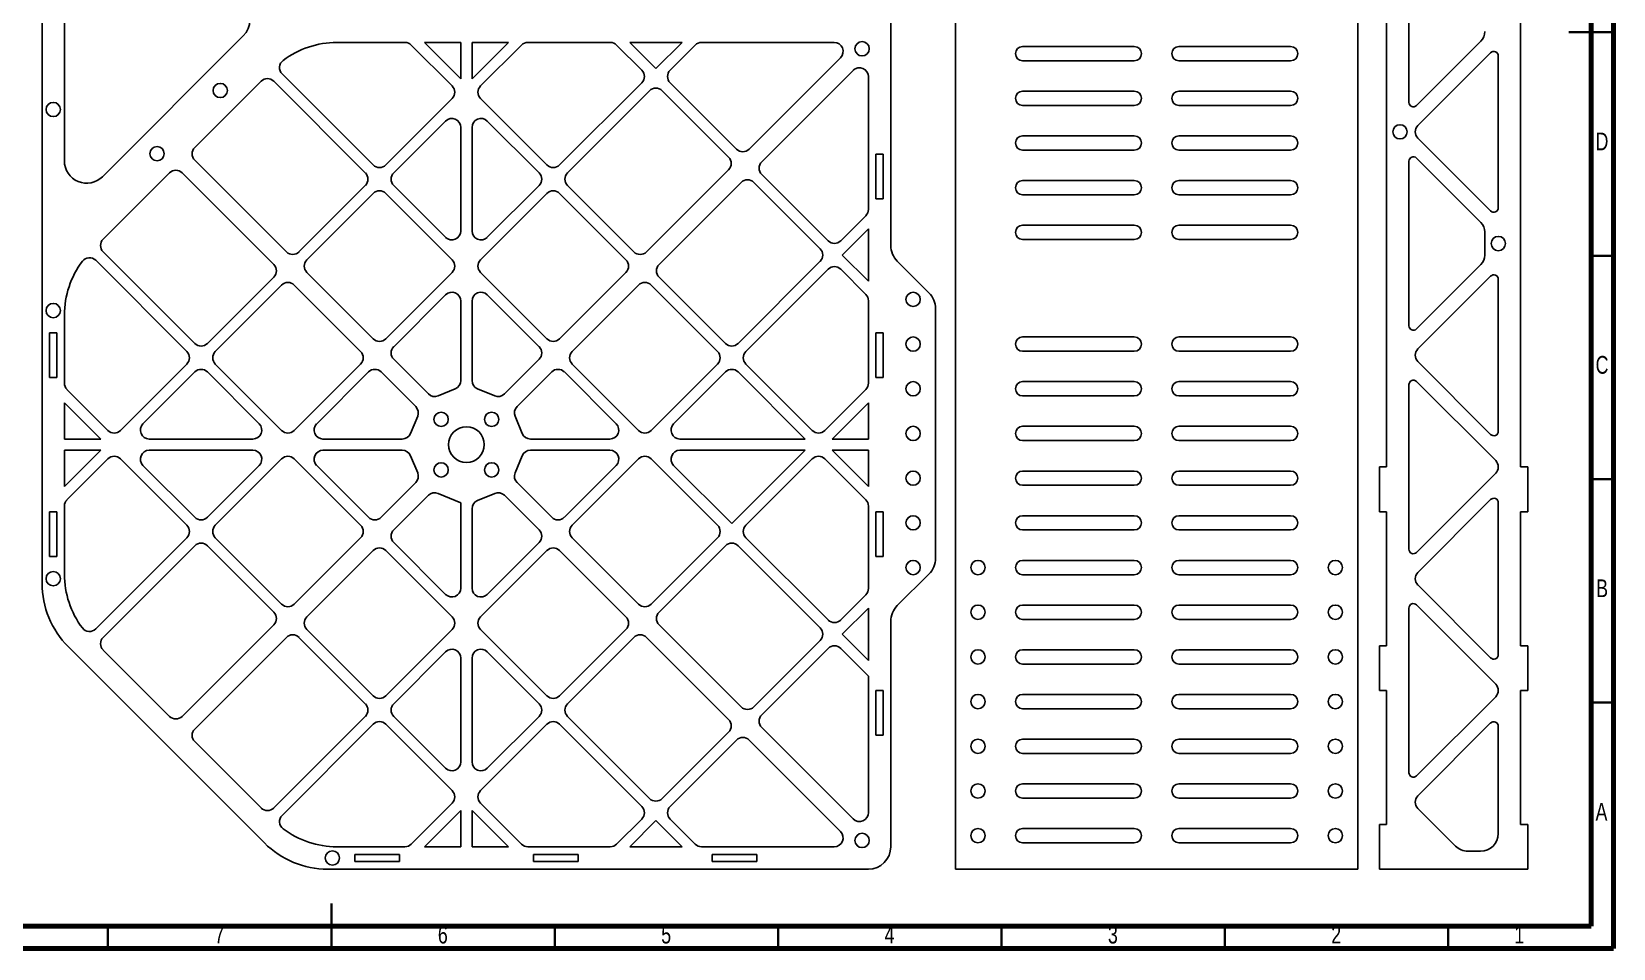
# Model space of a CAD drawing. Header units: millimetres. Extents: x 0 to 589, y 0 to 415.
# Drawn here: x 234.9 to 589, y 5 to 210.1 of the extents above; entities that cross this region are included whole.
import ezdxf

# ---------------------------------------------------------------- set-up
doc = ezdxf.new("R2010")
doc.units = ezdxf.units.MM
doc.styles.add('SLDTEXTSTYLE0', font='TXT', dxfattribs={"width": 0.75})

msp = doc.modelspace()

# ---------------------------------------------------------------- linework, layer by layer
at = {"color": 7, "linetype": 'Continuous', "lineweight": 70}
for p, q in [((589, 415), (589, 5)), ((584, 410), (584, 10)), ((584, 10), (20, 10)), ((589, 5), (15, 5))]:
    msp.add_line(p, q, dxfattribs=at)
at = {"color": 7, "linetype": 'Continuous', "lineweight": 25}
for p, q in [((237.24, 338.79), (237.24, 86.66)), ((441.76, 282.72), (441.76, 22.72)), ((531.76, 22.72), (531.76, 282.72)), ((427.24, 162.29), (427.24, 263.15)), ((538.24, 112.72), (538.24, 262.72)), ((568.24, 262.72), (568.24, 112.72)), ((242.24, 181.22), (242.24, 244.23)), ((543.24, 194.31), (543.24, 231.14)), ((250.77, 177.68), (282.28, 209.19)), ((318.48, 207.72), (303.24, 207.72)), ((319.9, 207.14), (329.06, 197.98)), ((330.99, 207.72), (322.85, 207.72)), ((330.99, 199.58), (322.85, 207.72)), ((330.99, 207.72), (330.99, 199.58)), ((341.63, 207.72), (333.49, 207.72)), ((333.49, 199.58), (333.49, 207.72)), ((341.63, 207.72), (333.49, 199.58)), ((335.42, 197.98), (344.58, 207.14)), ((364.45, 207.72), (345.99, 207.72)), ((365.86, 207.14), (371.48, 201.52)), ((380.52, 207.72), (368.81, 207.72)), ((374.66, 201.87), (368.81, 207.72)), ((380.52, 207.72), (374.66, 201.87)), ((377.85, 201.52), (383.47, 207.14)), ((414.58, 207.72), (384.88, 207.72)), ((481.76, 206.82), (456.76, 206.82)), ((516.76, 206.82), (491.76, 206.82)), ((559.36, 208.02), (544.95, 193.6)), ((545.24, 189.14), (561.53, 205.43)), ((415.99, 204.31), (395.52, 183.84)), ((456.76, 203.62), (481.76, 203.62)), ((491.76, 203.62), (516.76, 203.62)), ((563.24, 204.72), (563.24, 170.72)), ((271.43, 184.19), (286.28, 199.04)), ((289.1, 199.04), (309.61, 178.54)), ((311.38, 180.3), (291, 200.69)), ((371.48, 198.69), (353.1, 180.3)), ((392.7, 183.84), (377.85, 198.69)), ((398.35, 181.01), (418.82, 201.48)), ((422.24, 170.37), (422.24, 200.07)), ((329.06, 195.15), (314.21, 180.3)), ((350.27, 180.3), (335.42, 195.15)), ((354.86, 178.54), (373.25, 196.92)), ((376.08, 196.92), (390.93, 182.07)), ((481.76, 196.82), (456.76, 196.82)), ((516.76, 196.82), (491.76, 196.82)), ((456.76, 193.62), (481.76, 193.62)), ((491.76, 193.62), (516.76, 193.62)), ((327.57, 190.13), (315.97, 178.54)), ((330.99, 188.72), (330.99, 165.52)), ((333.49, 165.52), (333.49, 188.72)), ((348.5, 178.54), (336.9, 190.13)), ((481.76, 186.82), (456.76, 186.82)), ((516.76, 186.82), (491.76, 186.82)), ((561.53, 170.02), (545.24, 186.31)), ((291.93, 160.86), (271.43, 181.36)), ((423.93, 182.72), (423.93, 172.72)), ((425.54, 182.72), (423.93, 182.72)), ((425.54, 172.72), (425.54, 182.72)), ((456.76, 183.62), (481.76, 183.62)), ((491.76, 183.62), (516.76, 183.62)), ((543.24, 144.31), (543.24, 181.14)), ((544.95, 181.85), (559.36, 167.43)), ((250.92, 163.69), (265.77, 178.54)), ((268.6, 178.54), (289.1, 158.03)), ((390.93, 179.24), (372.54, 160.86)), ((413.2, 163.33), (398.35, 178.18)), ((309.61, 175.71), (294.76, 160.86)), ((311.38, 173.94), (296.53, 159.09)), ((314.21, 173.94), (329.06, 159.09)), ((327.57, 164.11), (315.97, 175.71)), ((335.42, 159.09), (350.27, 173.94)), ((348.5, 175.71), (336.9, 164.11)), ((367.95, 159.09), (353.1, 173.94)), ((369.71, 160.86), (354.86, 175.71)), ((375.37, 158.03), (393.76, 176.41)), ((396.58, 176.41), (411.43, 161.56)), ((481.76, 176.82), (456.76, 176.82)), ((456.76, 173.62), (481.76, 173.62)), ((516.76, 176.82), (491.76, 176.82)), ((491.76, 173.62), (516.76, 173.62)), ((423.93, 172.72), (425.54, 172.72)), ((421.65, 168.95), (416.03, 163.33)), ((481.76, 166.82), (456.76, 166.82)), ((516.76, 166.82), (491.76, 166.82)), ((416.38, 160.15), (422.24, 166)), ((422.24, 154.3), (422.24, 166)), ((456.76, 163.62), (481.76, 163.62)), ((491.76, 163.62), (516.76, 163.62)), ((560.24, 160.14), (560.24, 165.31)), ((271.43, 140.35), (250.92, 160.86)), ((422.24, 154.3), (416.38, 160.15)), ((249.28, 158.97), (269.66, 138.58)), ((311.38, 141.41), (296.53, 156.26)), ((329.06, 156.26), (314.21, 141.41)), ((350.27, 141.41), (335.42, 156.26)), ((367.95, 156.26), (353.1, 141.41)), ((411.43, 158.74), (393.05, 140.35)), ((394.82, 138.58), (413.2, 156.97)), ((416.03, 156.97), (421.65, 151.35)), ((435.77, 151.69), (428.7, 158.76)), ((559.36, 158.02), (544.95, 143.6)), ((289.1, 155.2), (274.25, 140.35)), ((290.87, 153.43), (276.02, 138.58)), ((293.7, 153.43), (308.55, 138.58)), ((355.93, 138.58), (370.77, 153.43)), ((388.45, 138.58), (373.6, 153.43)), ((390.22, 140.35), (375.37, 155.2)), ((545.24, 139.14), (561.53, 155.43)), ((563.24, 154.72), (563.24, 120.72)), ((327.57, 151.24), (315.97, 139.64)), ((330.99, 149.83), (330.99, 132.07)), ((333.49, 132.07), (333.49, 149.83)), ((348.5, 139.64), (336.9, 151.24)), ((422.24, 131.48), (422.24, 149.93)), ((242.24, 146.72), (242.24, 131.48)), ((437.24, 92.29), (437.24, 148.15)), ((238.93, 142.72), (238.93, 132.72)), ((240.54, 142.72), (238.93, 142.72)), ((240.54, 132.72), (240.54, 142.72)), ((425.54, 142.72), (423.93, 142.72)), ((423.93, 142.72), (423.93, 132.72)), ((425.54, 132.72), (425.54, 142.72)), ((481.76, 141.82), (456.76, 141.82)), ((516.76, 141.82), (491.76, 141.82)), ((456.76, 138.62), (481.76, 138.62)), ((491.76, 138.62), (516.76, 138.62)), ((269.66, 135.76), (254.81, 120.91)), ((290.87, 120.91), (276.02, 135.76)), ((308.55, 135.76), (293.7, 120.91)), ((323.73, 129.06), (315.97, 136.82)), ((348.5, 136.82), (340.75, 129.06)), ((370.77, 120.91), (355.93, 135.76)), ((388.45, 135.76), (373.6, 120.91)), ((409.67, 120.91), (394.82, 135.76)), ((561.53, 120.02), (545.24, 136.31)), ((238.93, 132.72), (240.54, 132.72)), ((271.43, 133.99), (259.83, 122.39)), ((274.25, 133.99), (285.85, 122.39)), ((310.32, 133.99), (298.72, 122.39)), ((313.15, 133.99), (320.9, 126.24)), ((343.58, 126.24), (351.33, 133.99)), ((365.76, 122.39), (354.16, 133.99)), ((378.62, 122.39), (390.22, 133.99)), ((408.06, 118.97), (393.05, 133.99)), ((423.93, 132.72), (425.54, 132.72)), ((481.76, 131.82), (456.76, 131.82)), ((516.76, 131.82), (491.76, 131.82)), ((543.24, 94.31), (543.24, 131.14)), ((544.95, 131.85), (562.66, 114.14)), ((251.98, 120.91), (242.82, 130.06)), ((329.75, 130.22), (325.9, 128.63)), ((338.57, 128.63), (334.72, 130.22)), ((421.65, 130.06), (412.49, 120.91)), ((456.76, 128.62), (481.76, 128.62)), ((491.76, 128.62), (516.76, 128.62)), ((242.24, 127.11), (242.24, 118.97)), ((242.24, 127.11), (250.38, 118.97)), ((321.33, 124.06), (319.74, 120.21)), ((344.74, 120.21), (343.14, 124.06)), ((414.1, 118.97), (422.24, 127.11)), ((422.24, 118.97), (422.24, 127.11)), ((481.76, 121.82), (456.76, 121.82)), ((516.76, 121.82), (491.76, 121.82)), ((250.38, 118.97), (242.24, 118.97)), ((284.44, 118.97), (261.24, 118.97)), ((317.89, 118.97), (300.13, 118.97)), ((364.34, 118.97), (346.59, 118.97)), ((408.06, 118.97), (380.04, 118.97)), ((422.24, 118.97), (414.1, 118.97)), ((456.76, 118.62), (481.76, 118.62)), ((491.76, 118.62), (516.76, 118.62)), ((242.24, 116.47), (242.24, 108.33)), ((242.24, 116.47), (250.38, 116.47)), ((250.38, 116.47), (242.24, 108.33)), ((242.82, 105.38), (251.98, 114.54)), ((254.81, 114.54), (269.66, 99.69)), ((261.24, 116.47), (284.44, 116.47)), ((276.02, 99.69), (290.87, 114.54)), ((293.7, 114.54), (308.55, 99.69)), ((300.13, 116.47), (317.89, 116.47)), ((319.74, 115.24), (321.33, 111.39)), ((343.14, 111.39), (344.74, 115.24)), ((346.59, 116.47), (364.34, 116.47)), ((355.93, 99.69), (370.77, 114.54)), ((373.6, 114.54), (388.45, 99.69)), ((380.04, 116.47), (408.06, 116.47)), ((391.63, 100.05), (408.06, 116.47)), ((394.82, 99.69), (409.67, 114.54)), ((412.49, 114.54), (421.65, 105.38)), ((414.1, 116.47), (422.24, 116.47)), ((422.24, 108.33), (414.1, 116.47)), ((422.24, 108.33), (422.24, 116.47)), ((259.83, 113.06), (271.43, 101.46)), ((285.85, 113.06), (274.25, 101.46)), ((298.72, 113.06), (310.32, 101.46)), ((354.16, 101.46), (365.76, 113.06)), ((391.63, 100.05), (378.62, 113.06)), ((481.76, 111.82), (456.76, 111.82)), ((516.76, 111.82), (491.76, 111.82)), ((536.64, 102.72), (536.64, 112.72)), ((536.64, 112.72), (538.24, 112.72)), ((562.66, 111.31), (544.95, 93.6)), ((568.24, 112.72), (569.84, 112.72)), ((569.84, 112.72), (569.84, 102.72)), ((320.9, 109.21), (313.15, 101.46)), ((315.97, 98.63), (323.73, 106.38)), ((325.9, 106.82), (330.99, 104.71)), ((334.72, 105.22), (338.57, 106.82)), ((340.75, 106.38), (348.5, 98.63)), ((351.33, 101.46), (343.58, 109.21)), ((456.76, 108.62), (481.76, 108.62)), ((491.76, 108.62), (516.76, 108.62)), ((238.93, 102.72), (238.93, 92.72)), ((240.54, 102.72), (238.93, 102.72)), ((240.54, 92.72), (240.54, 102.72)), ((242.24, 103.97), (242.24, 88.73)), ((330.99, 104.71), (330.99, 85.62)), ((333.49, 85.62), (333.49, 103.38)), ((422.24, 85.52), (422.24, 103.97)), ((425.54, 102.72), (423.93, 102.72)), ((423.93, 102.72), (423.93, 92.72)), ((425.54, 92.72), (425.54, 102.72)), ((538.24, 102.72), (536.64, 102.72)), ((538.24, 72.72), (538.24, 102.72)), ((545.24, 89.14), (561.53, 105.43)), ((563.24, 104.72), (563.24, 70.72)), ((569.84, 102.72), (568.24, 102.72)), ((568.24, 102.72), (568.24, 72.72)), ((481.76, 101.82), (456.76, 101.82)), ((516.76, 101.82), (491.76, 101.82)), ((269.66, 96.86), (249.28, 76.48)), ((276.02, 96.86), (290.87, 82.02)), ((308.55, 96.86), (293.7, 82.02)), ((315.97, 95.8), (327.57, 84.2)), ((336.9, 84.2), (348.5, 95.8)), ((370.77, 82.02), (355.93, 96.86)), ((373.6, 82.02), (388.45, 96.86)), ((413.2, 78.48), (394.82, 96.86)), ((456.76, 98.62), (481.76, 98.62)), ((491.76, 98.62), (516.76, 98.62)), ((238.93, 92.72), (240.54, 92.72)), ((250.92, 74.59), (271.43, 95.1)), ((274.25, 95.1), (289.1, 80.25)), ((296.53, 79.19), (311.38, 94.04)), ((314.21, 94.04), (329.06, 79.19)), ((335.42, 79.19), (350.27, 94.04)), ((353.1, 94.04), (367.95, 79.19)), ((375.37, 80.25), (390.22, 95.1)), ((393.05, 95.1), (411.43, 76.71)), ((423.93, 92.72), (425.54, 92.72)), ((428.7, 81.69), (435.77, 88.76)), ((481.76, 91.82), (456.76, 91.82)), ((456.76, 88.62), (481.76, 88.62)), ((516.76, 91.82), (491.76, 91.82)), ((491.76, 88.62), (516.76, 88.62)), ((561.53, 70.02), (545.24, 86.31)), ((421.65, 84.1), (416.03, 78.48)), ((481.76, 81.82), (456.76, 81.82)), ((516.76, 81.82), (491.76, 81.82)), ((544.95, 81.85), (562.66, 64.14)), ((416.38, 75.3), (422.24, 81.15)), ((422.24, 69.44), (422.24, 81.15)), ((427.24, 27.72), (427.24, 78.15)), ((456.76, 78.62), (481.76, 78.62)), ((491.76, 78.62), (516.76, 78.62)), ((543.24, 44.31), (543.24, 81.14)), ((289.1, 77.42), (268.6, 56.91)), ((271.43, 54.08), (291.93, 74.59)), ((294.76, 74.59), (309.61, 59.74)), ((296.53, 76.36), (311.38, 61.51)), ((329.06, 76.36), (314.21, 61.51)), ((350.27, 61.51), (335.42, 76.36)), ((353.1, 61.51), (367.95, 76.36)), ((354.86, 59.74), (369.71, 74.59)), ((372.54, 74.59), (390.93, 56.21)), ((393.76, 59.03), (375.37, 77.42)), ((422.24, 69.44), (416.38, 75.3)), ((287.03, 28.58), (243.1, 72.52)), ((265.77, 56.91), (250.92, 71.76)), ((315.97, 59.74), (327.57, 71.34)), ((336.9, 71.34), (348.5, 59.74)), ((411.43, 73.88), (396.58, 59.03)), ((398.35, 57.27), (413.2, 72.12)), ((416.03, 72.12), (422.24, 65.91)), ((481.76, 71.82), (456.76, 71.82)), ((516.76, 71.82), (491.76, 71.82)), ((536.64, 62.72), (536.64, 72.72)), ((536.64, 72.72), (538.24, 72.72)), ((568.24, 72.72), (569.84, 72.72)), ((569.84, 72.72), (569.84, 62.72)), ((330.99, 69.93), (330.99, 46.73)), ((333.49, 46.73), (333.49, 69.93)), ((456.76, 68.62), (481.76, 68.62)), ((491.76, 68.62), (516.76, 68.62)), ((422.24, 35.38), (422.24, 65.91)), ((425.54, 62.72), (423.93, 62.72)), ((423.93, 62.72), (423.93, 52.72)), ((425.54, 52.72), (425.54, 62.72)), ((481.76, 61.82), (456.76, 61.82)), ((516.76, 61.82), (491.76, 61.82)), ((538.24, 62.72), (536.64, 62.72)), ((538.24, 32.72), (538.24, 62.72)), ((562.66, 61.31), (544.95, 43.6)), ((569.84, 62.72), (568.24, 62.72)), ((568.24, 62.72), (568.24, 32.72)), ((309.61, 56.91), (289.1, 36.41)), ((315.97, 56.91), (327.57, 45.31)), ((336.9, 45.31), (348.5, 56.91)), ((373.25, 38.53), (354.86, 56.91)), ((456.76, 58.62), (481.76, 58.62)), ((491.76, 58.62), (516.76, 58.62)), ((291, 34.76), (311.38, 55.14)), ((314.21, 55.14), (329.06, 40.3)), ((335.42, 40.3), (350.27, 55.14)), ((353.1, 55.14), (371.48, 36.76)), ((390.93, 53.38), (376.08, 38.53)), ((418.82, 33.97), (398.35, 54.44)), ((545.24, 39.14), (561.53, 55.43)), ((563.24, 54.72), (563.24, 30.72)), ((286.28, 36.41), (271.43, 51.26)), ((377.85, 36.76), (392.7, 51.61)), ((395.52, 51.61), (415.99, 31.14)), ((423.93, 52.72), (425.54, 52.72)), ((481.76, 51.82), (456.76, 51.82)), ((516.76, 51.82), (491.76, 51.82)), ((456.76, 48.62), (481.76, 48.62)), ((491.76, 48.62), (516.76, 48.62)), ((481.76, 41.82), (456.76, 41.82)), ((516.76, 41.82), (491.76, 41.82)), ((329.06, 37.47), (319.9, 28.31)), ((322.85, 27.72), (330.99, 35.86)), ((330.99, 35.86), (330.99, 27.72)), ((333.49, 27.72), (333.49, 35.86)), ((333.49, 35.86), (341.63, 27.72)), ((344.58, 28.31), (335.42, 37.47)), ((456.76, 38.62), (481.76, 38.62)), ((491.76, 38.62), (516.76, 38.62)), ((553.66, 27.9), (545.24, 36.31)), ((371.48, 33.93), (365.86, 28.31)), ((368.81, 27.72), (374.66, 33.58)), ((374.66, 33.58), (380.52, 27.72)), ((383.47, 28.31), (377.85, 33.93)), ((536.64, 22.72), (536.64, 32.72)), ((536.64, 32.72), (538.24, 32.72)), ((568.24, 32.72), (569.84, 32.72)), ((569.84, 32.72), (569.84, 22.72)), ((481.76, 31.82), (456.76, 31.82)), ((456.76, 28.62), (481.76, 28.62)), ((516.76, 31.82), (491.76, 31.82)), ((491.76, 28.62), (516.76, 28.62)), ((303.24, 27.72), (318.48, 27.72)), ((307.24, 26.03), (307.24, 24.42)), ((317.24, 26.03), (307.24, 26.03)), ((317.24, 24.42), (317.24, 26.03)), ((322.85, 27.72), (330.99, 27.72)), ((333.49, 27.72), (341.63, 27.72)), ((345.99, 27.72), (364.45, 27.72)), ((347.24, 26.03), (347.24, 24.42)), ((357.24, 26.03), (347.24, 26.03)), ((357.24, 24.42), (357.24, 26.03)), ((368.81, 27.72), (380.52, 27.72)), ((384.88, 27.72), (414.58, 27.72)), ((387.24, 26.03), (387.24, 24.42)), ((397.24, 26.03), (387.24, 26.03)), ((397.24, 24.42), (397.24, 26.03)), ((556.48, 26.72), (559.24, 26.72)), ((301.17, 22.72), (422.24, 22.72)), ((307.24, 24.42), (317.24, 24.42)), ((347.24, 24.42), (357.24, 24.42)), ((387.24, 24.42), (397.24, 24.42)), ((441.76, 22.72), (531.76, 22.72)), ((569.84, 22.72), (536.64, 22.72))]:
    msp.add_line(p, q, dxfattribs=at)
at = {"color": 7, "linetype": 'Continuous', "lineweight": 35}
for p, q in [((589, 210), (579, 210)), ((584, 210), (589, 210)), ((584, 160), (589, 160)), ((584, 110), (589, 110)), ((584, 60), (589, 60)), ((302, 5), (302, 15)), ((252, 10), (252, 5)), ((302, 10), (302, 5)), ((352, 10), (352, 5)), ((402, 10), (402, 5)), ((452, 10), (452, 5)), ((502, 10), (502, 5)), ((552, 10), (552, 5))]:
    msp.add_line(p, q, dxfattribs=at)
at = {"color": 7, "linetype": 'Continuous', "lineweight": 25}
for centre, radius in [((420.82, 206.31), 1.6), ((277.13, 196.97), 1.6), ((239.74, 192.72), 1.6), ((541.24, 187.72), 1.6), ((262.99, 182.83), 1.6), ((563.24, 162.72), 1.6), ((239.74, 147.72), 1.6), ((432.24, 150.22), 1.6), ((432.24, 140.22), 1.6), ((432.24, 130.22), 1.6), ((326.58, 123.38), 1.6), ((337.89, 123.38), 1.6), ((332.24, 117.72), 4), ((432.24, 120.22), 1.6), ((326.58, 112.07), 1.6), ((337.89, 112.07), 1.6), ((432.24, 110.22), 1.6), ((432.24, 100.22), 1.6), ((239.74, 87.72), 1.6), ((432.24, 90.22), 1.6), ((446.76, 90.22), 1.6), ((526.76, 90.22), 1.6), ((446.76, 80.22), 1.6), ((526.76, 80.22), 1.6), ((446.76, 70.22), 1.6), ((526.76, 70.22), 1.6), ((446.76, 60.22), 1.6), ((526.76, 60.22), 1.6), ((446.76, 50.22), 1.6), ((526.76, 50.22), 1.6), ((446.76, 40.22), 1.6), ((526.76, 40.22), 1.6), ((420.82, 29.14), 1.6), ((446.76, 30.22), 1.6), ((526.76, 30.22), 1.6), ((302.24, 25.22), 1.6)]:
    msp.add_circle(centre, radius, dxfattribs=at)
for centre, radius, start, end in [((278.74, 212.72), 5, 315, 45), ((557.24, 210.14), 3, 315, 0), ((303.24, 187.72), 20, 90, 127.0002), ((318.48, 205.72), 2, 45, 90), ((345.99, 205.72), 2, 90, 135), ((364.45, 205.72), 2, 45, 90), ((384.88, 205.72), 2, 90, 135), ((414.58, 205.72), 2, 315, 90), ((456.76, 205.22), 1.6, 90, 270), ((481.76, 205.22), 1.6, 270, 90), ((491.76, 205.22), 1.6, 90, 270), ((516.76, 205.22), 1.6, 270, 90), ((562.24, 204.72), 1, 0, 135), ((292.41, 202.1), 2, 127.0002, 225), ((420.24, 200.07), 2, 0, 135), ((287.69, 197.63), 2, 45, 135), ((370.07, 200.1), 2, 315, 45), ((379.26, 200.1), 2, 135, 225), ((327.64, 196.57), 2, 315, 45), ((336.83, 196.57), 2, 135, 225), ((374.66, 195.51), 2, 45, 135), ((456.76, 195.22), 1.6, 90, 270), ((481.76, 195.22), 1.6, 270, 90), ((491.76, 195.22), 1.6, 90, 270), ((516.76, 195.22), 1.6, 270, 90), ((544.24, 194.31), 1, 180, 315), ((328.99, 188.72), 2, 0, 135), ((335.49, 188.72), 2, 45, 180), ((546.66, 187.72), 2, 135, 225), ((272.84, 182.78), 2, 135, 225), ((456.76, 185.22), 1.6, 90, 270), ((481.76, 185.22), 1.6, 270, 90), ((491.76, 185.22), 1.6, 90, 270), ((516.76, 185.22), 1.6, 270, 90), ((247.24, 181.22), 5, 180, 315), ((389.51, 180.66), 2, 315, 45), ((394.11, 185.25), 2, 225, 315), ((399.77, 179.6), 2, 135, 225), ((544.24, 181.14), 1, 45, 180), ((267.18, 177.12), 2, 45, 135), ((308.2, 177.12), 2, 315, 45), ((312.79, 181.72), 2, 225, 315), ((317.39, 177.12), 2, 135, 225), ((347.09, 177.12), 2, 315, 45), ((351.68, 181.72), 2, 225, 315), ((356.28, 177.12), 2, 135, 225), ((312.79, 172.52), 2, 45, 135), ((351.68, 172.52), 2, 45, 135), ((395.17, 175), 2, 45, 135), ((456.76, 175.22), 1.6, 90, 270), ((481.76, 175.22), 1.6, 270, 90), ((491.76, 175.22), 1.6, 90, 270), ((516.76, 175.22), 1.6, 270, 90), ((420.24, 170.37), 2, 315, 0), ((562.24, 170.72), 1, 225, 0), ((456.76, 165.22), 1.6, 90, 270), ((481.76, 165.22), 1.6, 270, 90), ((491.76, 165.22), 1.6, 90, 270), ((516.76, 165.22), 1.6, 270, 90), ((557.24, 165.31), 3, 0, 45), ((252.33, 162.27), 2, 135, 225), ((328.99, 165.52), 2, 225, 0), ((335.49, 165.52), 2, 180, 315), ((414.62, 164.75), 2, 225, 315), ((247.86, 157.55), 2, 45, 142.9998), ((293.35, 162.27), 2, 225, 315), ((371.13, 162.27), 2, 225, 315), ((410.02, 160.15), 2, 315, 45), ((432.24, 162.29), 5, 180, 225), ((557.24, 160.14), 3, 315, 0), ((262.24, 146.72), 20, 142.9998, 180), ((287.69, 156.61), 2, 315, 45), ((297.94, 157.68), 2, 135, 225), ((327.64, 157.68), 2, 315, 45), ((336.83, 157.68), 2, 135, 225), ((366.53, 157.68), 2, 315, 45), ((376.79, 156.61), 2, 135, 225), ((414.62, 155.55), 2, 45, 135), ((292.29, 152.02), 2, 45, 135), ((372.19, 152.02), 2, 45, 135), ((562.24, 154.72), 1, 0, 135), ((328.99, 149.83), 2, 0, 135), ((335.49, 149.83), 2, 45, 180), ((420.24, 149.93), 2, 0, 45), ((432.24, 148.15), 5, 0, 45), ((456.76, 140.22), 1.6, 90, 270), ((481.76, 140.22), 1.6, 270, 90), ((491.76, 140.22), 1.6, 90, 270), ((516.76, 140.22), 1.6, 270, 90), ((544.24, 144.31), 1, 180, 315), ((268.24, 137.17), 2, 315, 45), ((272.84, 141.77), 2, 225, 315), ((277.44, 137.17), 2, 135, 225), ((307.14, 137.17), 2, 315, 45), ((312.79, 142.83), 2, 225, 315), ((317.39, 138.23), 2, 135, 225), ((347.09, 138.23), 2, 315, 45), ((351.68, 142.83), 2, 225, 315), ((357.34, 137.17), 2, 135, 225), ((387.04, 137.17), 2, 315, 45), ((391.63, 141.77), 2, 225, 315), ((396.23, 137.17), 2, 135, 225), ((546.66, 137.72), 2, 135, 225), ((272.84, 132.57), 2, 45, 135), ((311.73, 132.57), 2, 45, 135), ((352.74, 132.57), 2, 45, 135), ((391.63, 132.57), 2, 45, 135), ((244.24, 131.48), 2, 180, 225), ((328.99, 132.07), 2, 292.5, 0), ((335.49, 132.07), 2, 180, 247.5), ((420.24, 131.48), 2, 315, 0), ((456.76, 130.22), 1.6, 90, 270), ((481.76, 130.22), 1.6, 270, 90), ((491.76, 130.22), 1.6, 90, 270), ((516.76, 130.22), 1.6, 270, 90), ((544.24, 131.14), 1, 45, 180), ((325.14, 130.48), 2, 225, 292.5), ((339.34, 130.48), 2, 247.5, 315), ((319.48, 124.82), 2, 337.5, 45), ((344.99, 124.82), 2, 135, 202.5), ((253.4, 122.32), 2, 225, 315), ((261.24, 120.97), 2, 135, 270), ((284.44, 120.97), 2, 270, 45), ((292.29, 122.32), 2, 225, 315), ((300.13, 120.97), 2, 135, 270), ((364.34, 120.97), 2, 270, 45), ((372.19, 122.32), 2, 225, 315), ((380.04, 120.97), 2, 135, 270), ((411.08, 122.32), 2, 225, 315), ((456.76, 120.22), 1.6, 90, 270), ((481.76, 120.22), 1.6, 270, 90), ((491.76, 120.22), 1.6, 90, 270), ((516.76, 120.22), 1.6, 270, 90), ((562.24, 120.72), 1, 225, 0), ((317.89, 120.97), 2, 270, 337.5), ((346.59, 120.97), 2, 202.5, 270), ((253.4, 113.13), 2, 45, 135), ((261.24, 114.47), 2, 90, 225), ((284.44, 114.47), 2, 315, 90), ((292.29, 113.13), 2, 45, 135), ((300.13, 114.47), 2, 90, 225), ((317.89, 114.47), 2, 22.5, 90), ((346.59, 114.47), 2, 90, 157.5), ((364.34, 114.47), 2, 315, 90), ((372.19, 113.13), 2, 45, 135), ((380.04, 114.47), 2, 90, 225), ((411.08, 113.13), 2, 45, 135), ((561.24, 112.72), 2, 315, 45), ((319.48, 110.63), 2, 315, 22.5), ((344.99, 110.63), 2, 157.5, 225), ((456.76, 110.22), 1.6, 90, 270), ((481.76, 110.22), 1.6, 270, 90), ((491.76, 110.22), 1.6, 90, 270), ((516.76, 110.22), 1.6, 270, 90), ((325.14, 104.97), 2, 67.5, 135), ((339.34, 104.97), 2, 45, 112.5), ((244.24, 103.97), 2, 135, 180), ((335.49, 103.38), 2, 112.5, 180), ((420.24, 103.97), 2, 0, 45), ((562.24, 104.72), 1, 0, 135), ((268.24, 98.28), 2, 315, 45), ((272.84, 102.87), 2, 225, 315), ((277.44, 98.28), 2, 135, 225), ((307.14, 98.28), 2, 315, 45), ((311.73, 102.87), 2, 225, 315), ((352.74, 102.87), 2, 225, 315), ((357.34, 98.28), 2, 135, 225), ((387.04, 98.28), 2, 315, 45), ((396.23, 98.28), 2, 135, 225), ((456.76, 100.22), 1.6, 90, 270), ((481.76, 100.22), 1.6, 270, 90), ((491.76, 100.22), 1.6, 90, 270), ((516.76, 100.22), 1.6, 270, 90), ((272.84, 93.68), 2, 45, 135), ((317.39, 97.22), 2, 135, 225), ((347.09, 97.22), 2, 315, 45), ((391.63, 93.68), 2, 45, 135), ((312.79, 92.62), 2, 45, 135), ((351.68, 92.62), 2, 45, 135), ((432.24, 92.29), 5, 315, 0), ((544.24, 94.31), 1, 180, 315), ((262.24, 88.73), 20, 180, 217.0002), ((456.76, 90.22), 1.6, 90, 270), ((481.76, 90.22), 1.6, 270, 90), ((491.76, 90.22), 1.6, 90, 270), ((516.76, 90.22), 1.6, 270, 90), ((546.66, 87.72), 2, 135, 225), ((257.24, 86.66), 20, 180, 225), ((328.99, 85.62), 2, 225, 0), ((335.49, 85.62), 2, 180, 315), ((420.24, 85.52), 2, 315, 0), ((292.29, 83.43), 2, 225, 315), ((372.19, 83.43), 2, 225, 315), ((432.24, 78.15), 5, 135, 180), ((456.76, 80.22), 1.6, 90, 270), ((481.76, 80.22), 1.6, 270, 90), ((491.76, 80.22), 1.6, 90, 270), ((516.76, 80.22), 1.6, 270, 90), ((544.24, 81.14), 1, 45, 180), ((287.69, 78.83), 2, 315, 45), ((297.94, 77.77), 2, 135, 225), ((327.64, 77.77), 2, 315, 45), ((336.83, 77.77), 2, 135, 225), ((366.53, 77.77), 2, 315, 45), ((376.79, 78.83), 2, 135, 225), ((414.62, 79.89), 2, 225, 315), ((247.86, 77.9), 2, 217.0002, 315), ((252.33, 73.18), 2, 135, 225), ((293.35, 73.18), 2, 45, 135), ((371.13, 73.18), 2, 45, 135), ((410.02, 75.3), 2, 315, 45), ((328.99, 69.93), 2, 0, 135), ((335.49, 69.93), 2, 45, 180), ((414.62, 70.7), 2, 45, 135), ((456.76, 70.22), 1.6, 90, 270), ((481.76, 70.22), 1.6, 270, 90), ((491.76, 70.22), 1.6, 90, 270), ((516.76, 70.22), 1.6, 270, 90), ((562.24, 70.72), 1, 225, 0), ((561.24, 62.72), 2, 315, 45), ((312.79, 62.92), 2, 225, 315), ((351.68, 62.92), 2, 225, 315), ((456.76, 60.22), 1.6, 90, 270), ((481.76, 60.22), 1.6, 270, 90), ((491.76, 60.22), 1.6, 90, 270), ((516.76, 60.22), 1.6, 270, 90), ((267.18, 58.33), 2, 225, 315), ((308.2, 58.33), 2, 315, 45), ((317.39, 58.33), 2, 135, 225), ((347.09, 58.33), 2, 315, 45), ((356.28, 58.33), 2, 135, 225), ((395.17, 60.45), 2, 225, 315), ((399.77, 55.85), 2, 135, 225), ((272.84, 52.67), 2, 135, 225), ((312.79, 53.73), 2, 45, 135), ((351.68, 53.73), 2, 45, 135), ((389.51, 54.79), 2, 315, 45), ((562.24, 54.72), 1, 0, 135), ((394.11, 50.2), 2, 45, 135), ((456.76, 50.22), 1.6, 90, 270), ((481.76, 50.22), 1.6, 270, 90), ((491.76, 50.22), 1.6, 90, 270), ((516.76, 50.22), 1.6, 270, 90), ((328.99, 46.73), 2, 225, 0), ((335.49, 46.73), 2, 180, 315), ((544.24, 44.31), 1, 180, 315), ((327.64, 38.88), 2, 315, 45), ((336.83, 38.88), 2, 135, 225), ((456.76, 40.22), 1.6, 90, 270), ((481.76, 40.22), 1.6, 270, 90), ((491.76, 40.22), 1.6, 90, 270), ((516.76, 40.22), 1.6, 270, 90), ((546.66, 37.72), 2, 135, 225), ((287.69, 37.82), 2, 225, 315), ((370.07, 35.35), 2, 315, 45), ((374.66, 39.94), 2, 225, 315), ((379.26, 35.35), 2, 135, 225), ((292.41, 33.35), 2, 135, 232.9998), ((420.24, 35.38), 2, 225, 0), ((301.17, 42.72), 20, 225, 270), ((303.24, 47.72), 20, 232.9998, 270), ((414.58, 29.72), 2, 270, 45), ((456.76, 30.22), 1.6, 90, 270), ((481.76, 30.22), 1.6, 270, 90), ((491.76, 30.22), 1.6, 90, 270), ((516.76, 30.22), 1.6, 270, 90), ((559.24, 30.72), 4, 270, 0), ((318.48, 29.72), 2, 270, 315), ((345.99, 29.72), 2, 225, 270), ((364.45, 29.72), 2, 270, 315), ((384.88, 29.72), 2, 225, 270), ((422.24, 27.72), 5, 270, 0), ((556.48, 30.72), 4, 225, 270)]:
    msp.add_arc(centre, radius, start, end, dxfattribs=at)

# ---------------------------------------------------------------- texts
at = {"color": 7, "linetype": 'Continuous', "lineweight": 0, "char_height": 3.97, "attachment_point": 2, "style": 'SLDTEXTSTYLE0'}
for s, insert in [('D', (586.45, 187.56)), ('C', (586.46, 137.56)), ('B', (586.47, 87.56)), ('A', (586.34, 37.56)), ('7', (276.96, 10.06)), ('6', (326.96, 10.06)), ('5', (376.96, 10.06)), ('4', (426.96, 10.06)), ('3', (476.96, 10.06)), ('2', (526.96, 10.06)), ('1', (567.96, 10.06))]:
    msp.add_mtext(s, dxfattribs=dict(at, insert=insert))

doc.saveas('drawing.dxf')
